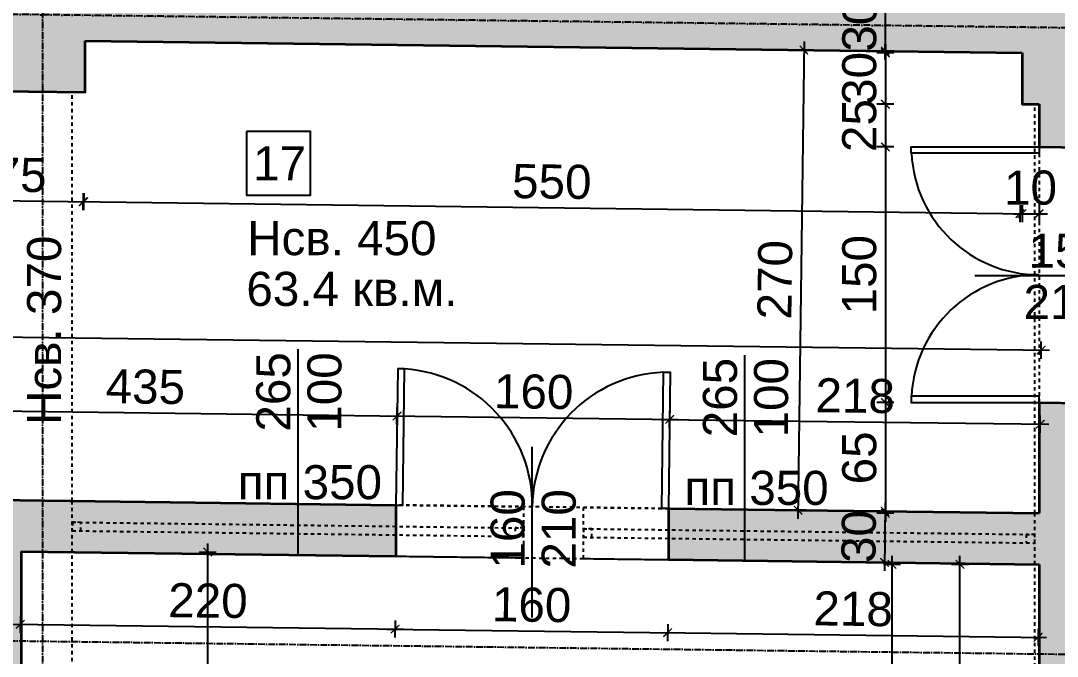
# Model space of a CAD drawing. Header units: inches. Extents: x -72385 to 39588, y -6525 to 66685.
# Drawn here: x -49598 to -48989, y 23099 to 23472 of the extents above; entities that cross this region are included whole.
import ezdxf

# ---------------------------------------------------------------- set-up
doc = ezdxf.new("R2010")
doc.units = ezdxf.units.IN
doc.header["$MEASUREMENT"] = 0
doc.linetypes.add('DashDot', pattern=[0.6, 0.4, -0.1, 0, -0.1])
doc.linetypes.add('Hidden', pattern=[0.4, 0.2, -0.2])
for name, color, linetype, lineweight in [('Врати', 251, 'Continuous', 25), ('Линия на разрез', 252, 'DashDot', 25), ('Надписи Hсв', 252, 'Continuous', 25), ('Надписи врати', 252, 'Continuous', 25), ('Надписи коти вътрешни', 252, 'Continuous', 25), ('Надписи номера на пом.', 252, 'Continuous', 25), ('Надписи площ', 252, 'Continuous', 25), ('Надписи прозорци', 252, 'Continuous', 25), ('Оси', 252, 'DashDot', 25), ('Пунктир', 253, 'Hidden', 25), ('Разрезни линии', 7, 'Continuous', 35), ('Щрих стени', 254, 'Continuous', 25)]:
    doc.layers.add(name, color=color, linetype=linetype, lineweight=lineweight)
doc.styles.add('Arial Regular', font='arial.ttf')
doc.styles.get("Standard").update_dxf_attribs({"font": 'arial.ttf'})
doc.dimstyles.new('Annotative', dxfattribs={"dimscale": 0, "dimtxt": 20, "dimasz": 5, "dimexe": 5, "dimexo": 5, "dimgap": 5, "dimtad": 1, "dimdec": 0, "dimzin": 0, "dimdsep": 46, "dimtxsty": 'Standard', "dimblk": 'ARCHTICK', "dimcen": 5, "dimdle": 5, "dimadec": 0, "dimazin": 0, "dimtfac": 1, "dimtdec": 0, "dimtofl": 0, "dimtmove": 0, "dimatfit": 3, "dimldrblk": 'ARCHTICK', "dimfxl": 5, "dimfxlon": 1, "dimtolj": 1, "dimtzin": 0, "dimarcsym": 1})

# ---------------------------------------------------------------- blocks, each defined once
blk = doc.blocks.new('_ArchTick')
at = {"color": 0, "linetype": 'ByBlock', "const_width": 0.15}
blk.add_lwpolyline([(-0.5, -0.5), (0.5, 0.5)], dxfattribs=at)
blk = doc.blocks.new('*D2589')
at = {"layer": 'Defpoints', "color": 0, "ltscale": 50, "transparency": 16777216}
for p in [(-49597.34, 23160.29), (-49377.34, 23157.49), (-49377.88, 23114.7)]:
    blk.add_point(p, dxfattribs=at)
at = {"layer": 'Надписи коти вътрешни', "color": 0, "lineweight": -2, "ltscale": 50, "transparency": 16777216}
for p, q in [((-49597.82, 23122.5), (-49597.95, 23112.5)), ((-49602.88, 23117.56), (-49372.88, 23114.63)), ((-49377.82, 23119.7), (-49377.95, 23109.7))]:
    blk.add_line(p, q, dxfattribs=at)
at = {"layer": 'Надписи коти вътрешни', "color": 0, "lineweight": -2, "ltscale": 50, "transparency": 16777216, "xscale": 5, "yscale": 5, "zscale": 5}
for p, rotation in [((-49597.88, 23117.5), 179.2706286525452), ((-49377.88, 23114.7), 359.2706286525452)]:
    blk.add_blockref('_ArchTick', p, dxfattribs=dict(at, rotation=rotation))
at = {"layer": 'Надписи коти вътрешни', "color": 0, "ltscale": 50, "transparency": 16777216, "insert": (-49487.69, 23131.31), "char_height": 20, "attachment_point": 5, "rotation": 359.27063}
blk.add_mtext('\\A1;220', dxfattribs=at)
blk = doc.blocks.new('*D2590')
at = {"layer": 'Defpoints', "color": 0, "ltscale": 50, "transparency": 16777216}
for p in [(-49377.34, 23157.49), (-49217.34, 23155.45), (-49217.88, 23112.66)]:
    blk.add_point(p, dxfattribs=at)
at = {"layer": 'Надписи коти вътрешни', "color": 0, "lineweight": -2, "ltscale": 50, "transparency": 16777216}
for p, q in [((-49377.82, 23119.7), (-49377.95, 23109.7)), ((-49217.82, 23117.66), (-49217.95, 23107.66)), ((-49382.88, 23114.76), (-49212.88, 23112.6))]:
    blk.add_line(p, q, dxfattribs=at)
at = {"layer": 'Надписи коти вътрешни', "color": 0, "lineweight": -2, "ltscale": 50, "transparency": 16777216, "xscale": 5, "yscale": 5, "zscale": 5}
for p, rotation in [((-49377.88, 23114.7), 179.2706286525489), ((-49217.88, 23112.66), 359.2706286525489)]:
    blk.add_blockref('_ArchTick', p, dxfattribs=dict(at, rotation=rotation))
at = {"layer": 'Надписи коти вътрешни', "color": 0, "ltscale": 50, "transparency": 16777216, "insert": (-49297.69, 23128.89), "char_height": 20, "attachment_point": 5, "rotation": 359.27063}
blk.add_mtext('\\A1;160', dxfattribs=at)
blk = doc.blocks.new('*D2591')
at = {"layer": 'Defpoints', "color": 0, "ltscale": 50, "transparency": 16777216}
for p in [(-49217.34, 23155.45), (-48999.84, 23152.68), (-49000.38, 23109.89)]:
    blk.add_point(p, dxfattribs=at)
at = {"layer": 'Надписи коти вътрешни', "color": 0, "lineweight": -2, "ltscale": 50, "transparency": 16777216}
for p, q in [((-49217.82, 23117.66), (-49217.95, 23107.66)), ((-49222.88, 23112.72), (-48995.38, 23109.83)), ((-49000.32, 23114.89), (-49000.45, 23104.89))]:
    blk.add_line(p, q, dxfattribs=at)
at = {"layer": 'Надписи коти вътрешни', "color": 0, "lineweight": -2, "ltscale": 50, "transparency": 16777216, "xscale": 5, "yscale": 5, "zscale": 5}
for p, rotation in [((-49217.88, 23112.66), 179.2706286525467), ((-49000.38, 23109.89), 359.2706286525467)]:
    blk.add_blockref('_ArchTick', p, dxfattribs=dict(at, rotation=rotation))
at = {"layer": 'Надписи коти вътрешни', "color": 0, "ltscale": 50, "transparency": 16777216, "insert": (-49108.94, 23126.49), "char_height": 20, "attachment_point": 5, "rotation": 359.27063}
blk.add_mtext('\\A1;218', dxfattribs=at)
blk = doc.blocks.new('*D2634')
at = {"layer": 'Defpoints', "color": 0, "ltscale": 50, "transparency": 16777216}
for p in [(-49567.34, 23159.9), (-49487.85, 23159.9), (-49567.34, 22919.89)]:
    blk.add_point(p, dxfattribs=at)
at = {"layer": 'Надписи коти вътрешни', "color": 0, "lineweight": -2, "ltscale": 50, "transparency": 16777216}
for p, q in [((-49487.85, 22914.89), (-49487.85, 23164.9)), ((-49492.85, 23159.9), (-49482.85, 23159.9)), ((-49492.85, 22919.89), (-49482.85, 22919.89))]:
    blk.add_line(p, q, dxfattribs=at)
at = {"layer": 'Надписи коти вътрешни', "color": 0, "lineweight": -2, "ltscale": 50, "transparency": 16777216, "xscale": 5, "yscale": 5, "zscale": 5}
for p, rotation in [((-49487.85, 23159.9), 90), ((-49487.85, 22919.89), 270)]:
    blk.add_blockref('_ArchTick', p, dxfattribs=dict(at, rotation=rotation))
at = {"layer": 'Надписи коти вътрешни', "color": 0, "ltscale": 50, "transparency": 16777216, "insert": (-49503.07, 23039.89), "char_height": 20, "attachment_point": 5, "rotation": 90}
blk.add_mtext('\\A1;240', dxfattribs=at)
blk = doc.blocks.new('*D2640')
at = {"layer": 'Defpoints', "color": 0, "ltscale": 50, "transparency": 16777216}
for p in [(-49046.29, 23152.71), (-49002.34, 23152.71), (-49002.34, 22912.69)]:
    blk.add_point(p, dxfattribs=at)
at = {"layer": 'Надписи коти вътрешни', "color": 0, "lineweight": -2, "ltscale": 50, "transparency": 16777216}
for p, q in [((-49041.29, 23152.71), (-49051.29, 23152.71)), ((-49046.29, 22907.69), (-49046.29, 23157.71)), ((-49041.29, 22912.69), (-49051.29, 22912.69))]:
    blk.add_line(p, q, dxfattribs=at)
at = {"layer": 'Надписи коти вътрешни', "color": 0, "lineweight": -2, "ltscale": 50, "transparency": 16777216, "xscale": 5, "yscale": 5, "zscale": 5}
for p, rotation in [((-49046.29, 23152.71), 90), ((-49046.29, 22912.69), 270)]:
    blk.add_blockref('_ArchTick', p, dxfattribs=dict(at, rotation=rotation))
at = {"layer": 'Надписи коти вътрешни', "color": 0, "ltscale": 50, "transparency": 16777216, "insert": (-49061.5, 23032.7), "char_height": 20, "attachment_point": 5, "rotation": 90}
blk.add_mtext('\\A1;240', dxfattribs=at)
blk = doc.blocks.new('*D4121')
at = {"layer": 'Defpoints', "color": 0, "ltscale": 50, "transparency": 16777216}
for p in [(-49086.13, 23152.71), (-49002.34, 23152.71), (-49002.34, 22285.14)]:
    blk.add_point(p, dxfattribs=at)
at = {"layer": 'Надписи коти вътрешни', "color": 0, "lineweight": -2, "ltscale": 50, "transparency": 16777216}
for p, q in [((-49081.13, 23152.71), (-49091.13, 23152.71)), ((-49086.13, 22280.14), (-49086.13, 23157.71)), ((-49081.13, 22285.14), (-49091.13, 22285.14))]:
    blk.add_line(p, q, dxfattribs=at)
at = {"layer": 'Надписи коти вътрешни', "color": 0, "lineweight": -2, "ltscale": 50, "transparency": 16777216, "xscale": 5, "yscale": 5, "zscale": 5}
for p, rotation in [((-49086.13, 23152.71), 90), ((-49086.13, 22285.14), 270)]:
    blk.add_blockref('_ArchTick', p, dxfattribs=dict(at, rotation=rotation))
at = {"layer": 'Надписи коти вътрешни', "color": 0, "ltscale": 50, "transparency": 16777216, "insert": (-49101.34, 22718.93), "char_height": 20, "attachment_point": 5, "rotation": 90}
blk.add_mtext('\\A1;868', dxfattribs=at)
blk = doc.blocks.new('*D8176')
at = {"layer": 'Defpoints', "color": 0, "ltscale": 50, "transparency": 16777216}
for p in [(-49376.67, 23239.74), (-49812.34, 23193.03), (-49377.34, 23187.49)]:
    blk.add_point(p, dxfattribs=at)
at = {"layer": 'Надписи коти вътрешни', "color": 0, "lineweight": -2, "ltscale": 50, "transparency": 16777216}
for p, q in [((-49811.74, 23240.28), (-49811.61, 23250.28)), ((-49816.67, 23245.34), (-49371.67, 23239.68)), ((-49376.74, 23234.74), (-49376.61, 23244.74))]:
    blk.add_line(p, q, dxfattribs=at)
at = {"layer": 'Надписи коти вътрешни', "color": 0, "lineweight": -2, "ltscale": 50, "transparency": 16777216, "xscale": 5, "yscale": 5, "zscale": 5}
for p, rotation in [((-49811.67, 23245.28), 179.2706286525467), ((-49376.67, 23239.74), 359.2706286525467)]:
    blk.add_blockref('_ArchTick', p, dxfattribs=dict(at, rotation=rotation))
at = {"layer": 'Надписи коти вътрешни', "color": 0, "ltscale": 50, "transparency": 16777216, "insert": (-49524.44, 23256.84), "char_height": 20, "attachment_point": 5, "rotation": 359.27063}
blk.add_mtext('\\A1;435', dxfattribs=at)
blk = doc.blocks.new('*D4118')
at = {"layer": 'Defpoints', "color": 0, "ltscale": 50, "transparency": 16777216}
for p in [(-49216.67, 23237.71), (-49377.34, 23187.49), (-49217.34, 23185.45)]:
    blk.add_point(p, dxfattribs=at)
at = {"layer": 'Надписи коти вътрешни', "color": 0, "lineweight": -2, "ltscale": 50, "transparency": 16777216}
for p, q in [((-49376.74, 23234.74), (-49376.61, 23244.74)), ((-49381.67, 23239.81), (-49211.67, 23237.64)), ((-49216.74, 23232.71), (-49216.61, 23242.71))]:
    blk.add_line(p, q, dxfattribs=at)
at = {"layer": 'Надписи коти вътрешни', "color": 0, "lineweight": -2, "ltscale": 50, "transparency": 16777216, "xscale": 5, "yscale": 5, "zscale": 5}
for p, rotation in [((-49376.67, 23239.74), 179.2706287100601), ((-49216.67, 23237.71), 359.2706287100601)]:
    blk.add_blockref('_ArchTick', p, dxfattribs=dict(at, rotation=rotation))
at = {"layer": 'Надписи коти вътрешни', "color": 0, "ltscale": 50, "transparency": 16777216, "insert": (-49296.48, 23253.94), "char_height": 20, "attachment_point": 5, "rotation": 359.27063}
blk.add_mtext('\\A1;160', dxfattribs=at)
blk = doc.blocks.new('*D2679')
at = {"layer": 'Defpoints', "color": 0, "ltscale": 50, "transparency": 16777216}
for p in [(-48999.17, 23234.94), (-49217.34, 23185.45), (-48999.84, 23182.68)]:
    blk.add_point(p, dxfattribs=at)
at = {"layer": 'Надписи коти вътрешни', "color": 0, "lineweight": -2, "ltscale": 50, "transparency": 16777216}
for p, q in [((-49221.67, 23237.77), (-48994.17, 23234.87)), ((-49216.74, 23232.71), (-49216.61, 23242.71)), ((-48999.24, 23229.94), (-48999.11, 23239.94))]:
    blk.add_line(p, q, dxfattribs=at)
at = {"layer": 'Надписи коти вътрешни', "color": 0, "lineweight": -2, "ltscale": 50, "transparency": 16777216, "xscale": 5, "yscale": 5, "zscale": 5}
for p, rotation in [((-49216.67, 23237.71), 179.2706286525467), ((-48999.17, 23234.94), 359.2706286525467)]:
    blk.add_blockref('_ArchTick', p, dxfattribs=dict(at, rotation=rotation))
at = {"layer": 'Надписи коти вътрешни', "color": 0, "ltscale": 50, "transparency": 16777216, "insert": (-49107.73, 23251.53), "char_height": 20, "attachment_point": 5, "rotation": 359.27063}
blk.add_mtext('\\A1;218', dxfattribs=at)
blk = doc.blocks.new('*D2680')
at = {"layer": 'Defpoints', "color": 0, "ltscale": 50, "transparency": 16777216}
for p in [(-49009.84, 23452.83), (-49090.06, 23422.78), (-49009.84, 23422.78)]:
    blk.add_point(p, dxfattribs=at)
at = {"layer": 'Надписи коти вътрешни', "color": 0, "lineweight": -2, "ltscale": 50, "transparency": 16777216}
for p, q in [((-49090.06, 23457.83), (-49090.06, 23417.78)), ((-49085.06, 23452.83), (-49095.06, 23452.83)), ((-49085.06, 23422.78), (-49095.06, 23422.78))]:
    blk.add_line(p, q, dxfattribs=at)
at = {"layer": 'Надписи коти вътрешни', "color": 0, "lineweight": -2, "ltscale": 50, "transparency": 16777216, "xscale": 5, "yscale": 5, "zscale": 5}
for p, rotation in [((-49090.06, 23452.83), 90), ((-49090.06, 23422.78), 270)]:
    blk.add_blockref('_ArchTick', p, dxfattribs=dict(at, rotation=rotation))
at = {"layer": 'Надписи коти вътрешни', "color": 0, "ltscale": 50, "transparency": 16777216, "insert": (-49105.27, 23437.81), "char_height": 20, "attachment_point": 5, "rotation": 90}
blk.add_mtext('\\A1;30', dxfattribs=at)
blk = doc.blocks.new('*D4083')
at = {"layer": 'Defpoints', "color": 0, "ltscale": 50, "transparency": 16777216}
for p in [(-48999.84, 23422.65), (-49090.06, 23397.65), (-48999.84, 23397.65)]:
    blk.add_point(p, dxfattribs=at)
at = {"layer": 'Надписи коти вътрешни', "color": 0, "lineweight": -2, "ltscale": 50, "transparency": 16777216}
for p, q in [((-49090.06, 23427.65), (-49090.06, 23392.65)), ((-49085.06, 23422.65), (-49095.06, 23422.65)), ((-49085.06, 23397.65), (-49095.06, 23397.65))]:
    blk.add_line(p, q, dxfattribs=at)
at = {"layer": 'Надписи коти вътрешни', "color": 0, "lineweight": -2, "ltscale": 50, "transparency": 16777216, "xscale": 5, "yscale": 5, "zscale": 5}
for p, rotation in [((-49090.06, 23422.65), 90), ((-49090.06, 23397.65), 270)]:
    blk.add_blockref('_ArchTick', p, dxfattribs=dict(at, rotation=rotation))
at = {"layer": 'Надписи коти вътрешни', "color": 0, "ltscale": 50, "transparency": 16777216, "insert": (-49105.27, 23410.15), "char_height": 20, "attachment_point": 5, "rotation": 90}
blk.add_mtext('\\A1;25', dxfattribs=at)
blk = doc.blocks.new('*D2681')
at = {"layer": 'Defpoints', "color": 0, "ltscale": 50, "transparency": 16777216}
for p in [(-48999.84, 23397.65), (-49090.06, 23247.64), (-48999.84, 23247.64)]:
    blk.add_point(p, dxfattribs=at)
at = {"layer": 'Надписи коти вътрешни', "color": 0, "lineweight": -2, "ltscale": 50, "transparency": 16777216}
for p, q in [((-49090.06, 23402.65), (-49090.06, 23242.64)), ((-49085.06, 23397.65), (-49095.06, 23397.65)), ((-49085.06, 23247.64), (-49095.06, 23247.64))]:
    blk.add_line(p, q, dxfattribs=at)
at = {"layer": 'Надписи коти вътрешни', "color": 0, "lineweight": -2, "ltscale": 50, "transparency": 16777216, "xscale": 5, "yscale": 5, "zscale": 5}
for p, rotation in [((-49090.06, 23397.65), 90), ((-49090.06, 23247.64), 270)]:
    blk.add_blockref('_ArchTick', p, dxfattribs=dict(at, rotation=rotation))
at = {"layer": 'Надписи коти вътрешни', "color": 0, "ltscale": 50, "transparency": 16777216, "insert": (-49105.27, 23322.65), "char_height": 20, "attachment_point": 5, "rotation": 90}
blk.add_mtext('\\A1;150', dxfattribs=at)
blk = doc.blocks.new('*D2682')
at = {"layer": 'Defpoints', "color": 0, "ltscale": 50, "transparency": 16777216}
for p in [(-48999.84, 23247.64), (-49090.06, 23182.68), (-48999.84, 23182.68)]:
    blk.add_point(p, dxfattribs=at)
at = {"layer": 'Надписи коти вътрешни', "color": 0, "lineweight": -2, "ltscale": 50, "transparency": 16777216}
for p, q in [((-49090.06, 23252.64), (-49090.06, 23177.68)), ((-49085.06, 23247.64), (-49095.06, 23247.64)), ((-49085.06, 23182.68), (-49095.06, 23182.68))]:
    blk.add_line(p, q, dxfattribs=at)
at = {"layer": 'Надписи коти вътрешни', "color": 0, "lineweight": -2, "ltscale": 50, "transparency": 16777216, "xscale": 5, "yscale": 5, "zscale": 5}
for p, rotation in [((-49090.06, 23247.64), 90), ((-49090.06, 23182.68), 270)]:
    blk.add_blockref('_ArchTick', p, dxfattribs=dict(at, rotation=rotation))
at = {"layer": 'Надписи коти вътрешни', "color": 0, "ltscale": 50, "transparency": 16777216, "insert": (-49105.27, 23215.16), "char_height": 20, "attachment_point": 5, "rotation": 90}
blk.add_mtext('\\A1;65', dxfattribs=at)
blk = doc.blocks.new('*D4578')
at = {"layer": 'Defpoints', "color": 0, "ltscale": 50, "transparency": 16777216}
for p in [(-49634.84, 23430.74), (-49559.84, 23429.78), (-49560.66, 23365.47)]:
    blk.add_point(p, dxfattribs=at)
at = {"layer": 'Надписи коти вътрешни', "color": 0, "lineweight": -2, "ltscale": 50, "transparency": 16777216}
for p, q in [((-49635.59, 23371.43), (-49635.72, 23361.43)), ((-49640.66, 23366.49), (-49555.66, 23365.41)), ((-49560.59, 23370.47), (-49560.72, 23360.47))]:
    blk.add_line(p, q, dxfattribs=at)
at = {"layer": 'Надписи коти вътрешни', "color": 0, "lineweight": -2, "ltscale": 50, "transparency": 16777216, "xscale": 5, "yscale": 5, "zscale": 5}
for p, rotation in [((-49635.66, 23366.43), 179.2706286525461), ((-49560.66, 23365.47), 359.2706286525461)]:
    blk.add_blockref('_ArchTick', p, dxfattribs=dict(at, rotation=rotation))
at = {"layer": 'Надписи коти вътрешни', "color": 0, "ltscale": 50, "transparency": 16777216, "insert": (-49597.96, 23381.12), "char_height": 20, "attachment_point": 5, "rotation": 359.27063}
blk.add_mtext('\\A1;75', dxfattribs=at)
blk = doc.blocks.new('*D2691')
at = {"layer": 'Defpoints', "color": 0, "ltscale": 50, "transparency": 16777216}
for p in [(-49559.84, 23459.83), (-49009.84, 23452.83), (-49011.04, 23358.48)]:
    blk.add_point(p, dxfattribs=at)
at = {"layer": 'Надписи коти вътрешни', "color": 0, "lineweight": -2, "ltscale": 50, "transparency": 16777216}
for p, q in [((-49566.04, 23365.54), (-49006.04, 23358.41)), ((-49560.97, 23370.48), (-49561.1, 23360.48)), ((-49010.97, 23363.47), (-49011.1, 23353.48))]:
    blk.add_line(p, q, dxfattribs=at)
at = {"layer": 'Надписи коти вътрешни', "color": 0, "lineweight": -2, "ltscale": 50, "transparency": 16777216, "xscale": 5, "yscale": 5, "zscale": 5}
for p, rotation in [((-49561.04, 23365.48), 179.270628652547), ((-49011.04, 23358.48), 359.270628652547)]:
    blk.add_blockref('_ArchTick', p, dxfattribs=dict(at, rotation=rotation))
at = {"layer": 'Надписи коти вътрешни', "color": 0, "ltscale": 50, "transparency": 16777216, "insert": (-49285.84, 23377.19), "char_height": 20, "attachment_point": 5, "rotation": 359.27063}
blk.add_mtext('\\A1;550', dxfattribs=at)
blk = doc.blocks.new('*D4579')
at = {"layer": 'Defpoints', "color": 0, "ltscale": 50, "transparency": 16777216}
for p in [(-49009.84, 23422.78), (-48999.84, 23422.78), (-48999.84, 23358.41)]:
    blk.add_point(p, dxfattribs=at)
at = {"layer": 'Надписи коти вътрешни', "color": 0, "lineweight": -2, "ltscale": 50, "transparency": 16777216}
for p, q in [((-49009.84, 23363.41), (-49009.84, 23353.41)), ((-48999.84, 23363.41), (-48999.84, 23353.41)), ((-49014.84, 23358.41), (-48994.84, 23358.41))]:
    blk.add_line(p, q, dxfattribs=at)
at = {"layer": 'Надписи коти вътрешни', "color": 0, "lineweight": -2, "ltscale": 50, "transparency": 16777216, "xscale": 5, "yscale": 5, "zscale": 5, "rotation": 180}
blk.add_blockref('_ArchTick', (-49009.84, 23358.41), dxfattribs=at)
at = {"layer": 'Надписи коти вътрешни', "color": 0, "lineweight": -2, "ltscale": 50, "transparency": 16777216, "xscale": 5, "yscale": 5, "zscale": 5}
blk.add_blockref('_ArchTick', (-48999.84, 23358.41), dxfattribs=at)
at = {"layer": 'Надписи коти вътрешни', "color": 0, "ltscale": 50, "transparency": 16777216, "insert": (-49004.84, 23373.62), "char_height": 20, "attachment_point": 5}
blk.add_mtext('\\A1;10', dxfattribs=at)
blk = doc.blocks.new('*D8174')
at = {"layer": 'Defpoints', "color": 0, "ltscale": 50, "transparency": 16777216}
for p in [(-48998.62, 23278.38), (-51367.34, 23212.82), (-48999.84, 23182.68)]:
    blk.add_point(p, dxfattribs=at)
at = {"layer": 'Надписи коти вътрешни', "color": 0, "lineweight": -2, "ltscale": 50, "transparency": 16777216}
for p, q in [((-51366.18, 23303.52), (-51366.06, 23313.52)), ((-51371.12, 23308.59), (-48993.62, 23278.32)), ((-48998.68, 23273.38), (-48998.56, 23283.38))]:
    blk.add_line(p, q, dxfattribs=at)
at = {"layer": 'Надписи коти вътрешни', "color": 0, "lineweight": -2, "ltscale": 50, "transparency": 16777216, "xscale": 5, "yscale": 5, "zscale": 5}
for p, rotation in [((-51366.12, 23308.52), 179.2706286525471), ((-48998.62, 23278.38), 359.2706286525471)]:
    blk.add_blockref('_ArchTick', p, dxfattribs=dict(at, rotation=rotation))
at = {"layer": 'Надписи коти вътрешни', "color": 0, "ltscale": 50, "transparency": 16777216, "insert": (-50110.35, 23307.76), "char_height": 20, "attachment_point": 5, "rotation": 359.27063}
blk.add_mtext('\\A1;2368', dxfattribs=at)
blk = doc.blocks.new('*D4585')
at = {"layer": 'Defpoints', "color": 0, "ltscale": 50, "transparency": 16777216}
for p in [(-49009.84, 23452.83), (-49141.31, 23184.48), (-49013.27, 23182.85)]:
    blk.add_point(p, dxfattribs=at)
at = {"layer": 'Надписи коти вътрешни', "color": 0, "lineweight": -2, "ltscale": 50, "transparency": 16777216}
for p, q in [((-49137.81, 23459.46), (-49141.38, 23179.48)), ((-49132.88, 23454.4), (-49142.88, 23454.53)), ((-49136.31, 23184.42), (-49146.31, 23184.55))]:
    blk.add_line(p, q, dxfattribs=at)
at = {"layer": 'Надписи коти вътрешни', "color": 0, "lineweight": -2, "ltscale": 50, "transparency": 16777216, "xscale": 5, "yscale": 5, "zscale": 5}
for p, rotation in [((-49137.88, 23454.46), 89.27062865254923), ((-49141.31, 23184.48), 269.2706286525492)]:
    blk.add_blockref('_ArchTick', p, dxfattribs=dict(at, rotation=rotation))
at = {"layer": 'Надписи коти вътрешни', "color": 0, "ltscale": 50, "transparency": 16777216, "insert": (-49154.81, 23319.67), "char_height": 20, "attachment_point": 5, "rotation": 89.27063}
blk.add_mtext('\\A1;270', dxfattribs=at)
blk = doc.blocks.new('*D7390')
at = {"layer": 'Defpoints', "color": 0, "ltscale": 10, "transparency": 16777216}
for p in [(-49089.73, 23483.85), (-49027.11, 23483.05), (-49027.49, 23453.06)]:
    blk.add_point(p, dxfattribs=at)
at = {"layer": 'Надписи коти вътрешни', "color": 0, "lineweight": -2, "ltscale": 10, "transparency": 16777216}
for p, q in [((-49090.17, 23448.85), (-49089.66, 23488.85)), ((-49084.73, 23483.79), (-49094.73, 23483.91)), ((-49085.11, 23453.79), (-49095.11, 23453.92))]:
    blk.add_line(p, q, dxfattribs=at)
at = {"layer": 'Надписи коти вътрешни', "color": 0, "lineweight": -2, "ltscale": 10, "transparency": 16777216, "xscale": 5, "yscale": 5, "zscale": 5}
for p, rotation in [((-49089.73, 23483.85), 89.2706286525493), ((-49090.11, 23453.85), 269.2706286525493)]:
    blk.add_blockref('_ArchTick', p, dxfattribs=dict(at, rotation=rotation))
at = {"layer": 'Надписи коти вътрешни', "color": 0, "ltscale": 10, "transparency": 16777216, "insert": (-49105.13, 23469.05), "char_height": 20, "attachment_point": 5, "rotation": 89.27063}
blk.add_mtext('\\A1;30', dxfattribs=at)
blk = doc.blocks.new('*D7391')
at = {"layer": 'Defpoints', "color": 0, "ltscale": 10, "transparency": 16777216}
for p in [(-49075.97, 23183.65), (-49090.57, 23153.84), (-49076.35, 23153.65)]:
    blk.add_point(p, dxfattribs=at)
at = {"layer": 'Надписи коти вътрешни', "color": 0, "lineweight": -2, "ltscale": 10, "transparency": 16777216}
for p, q in [((-49090.12, 23188.83), (-49090.63, 23148.84)), ((-49085.19, 23183.77), (-49095.19, 23183.9)), ((-49085.57, 23153.77), (-49095.57, 23153.9))]:
    blk.add_line(p, q, dxfattribs=at)
at = {"layer": 'Надписи коти вътрешни', "color": 0, "lineweight": -2, "ltscale": 10, "transparency": 16777216, "xscale": 5, "yscale": 5, "zscale": 5}
for p, rotation in [((-49090.19, 23183.83), 89.27062865254956), ((-49090.57, 23153.84), 269.2706286525496)]:
    blk.add_blockref('_ArchTick', p, dxfattribs=dict(at, rotation=rotation))
at = {"layer": 'Надписи коти вътрешни', "color": 0, "ltscale": 10, "transparency": 16777216, "insert": (-49105.59, 23169.03), "char_height": 20, "attachment_point": 5, "rotation": 89.27063}
blk.add_mtext('\\A1;30', dxfattribs=at)

msp = doc.modelspace()

# ---------------------------------------------------------------- hatches: boundary and pattern name
at = {"layer": 'Щрих стени', "ltscale": 10}
h = msp.add_hatch(color=256, dxfattribs=at)
h.dxf.hatch_style = 1
h.paths.add_polyline_path([(-51702.34, 24104.66), (-51802.34, 24105.93), (-51802.34, 24120.93), (-52317.34, 24127.49), (-52317.34, 24077.49), (-52272.34, 24076.91), (-52272.34, 24091.91), (-51702.34, 24084.66)])
h.paths.add_polyline_path([(-52257.34, 23904.21), (-52272.34, 23904.4), (-52272.34, 24016.91), (-52317.34, 24017.48), (-52317.34, 23319.92), (-52282.34, 23319.48), (-52282.34, 23494.49), (-52262.34, 23494.24), (-52262.34, 23544.24), (-52272.34, 23544.37), (-52272.34, 23874.4), (-52257.34, 23874.21)])
h.paths.add_polyline_path([(-51677.34, 23756.81), (-52152.34, 23762.86), (-52152.34, 23492.84), (-52057.33, 23491.63), (-52056.95, 23521.63), (-52122.34, 23522.46), (-52122.34, 23732.48), (-51887.34, 23729.48), (-51887.34, 23519.47), (-51956.95, 23520.35), (-51957.33, 23490.35), (-51847.34, 23488.95), (-51846.96, 23518.95), (-51857.34, 23519.08), (-51857.34, 23729.1), (-51707.34, 23727.19), (-51707.34, 23517.17), (-51716.96, 23517.3), (-51717.34, 23487.3), (-51409.84, 23483.39), (-51409.84, 23453.33), (-51397.34, 23453.17), (-51397.34, 23428.17), (-51367.34, 23427.79), (-51367.34, 23452.79), (-51359.84, 23452.7), (-51359.84, 23482.75), (-51169.84, 23480.33), (-51169.84, 23510.33), (-51329.81, 23512.37), (-51329.81, 23542.32), (-51409.84, 23543.34), (-51409.84, 23513.39), (-51537.34, 23515.01), (-51537.34, 24082.56), (-51402.34, 24080.84), (-51402.34, 24035.83), (-51367.34, 24035.39), (-51367.34, 24115.4), (-51612.34, 24118.51), (-51612.34, 24083.51), (-51567.34, 24082.94), (-51567.34, 23895.42), (-52157.34, 23902.93), (-52157.34, 23872.93), (-51567.34, 23865.42), (-51567.34, 23515.39), (-51677.34, 23516.79)])
h.paths.add_polyline_path([(-51067.34, 24111.58), (-51102.34, 24112.02), (-51102.34, 24077.02), (-51067.34, 24076.57)])
h.paths.add_polyline_path([(-50767.34, 24107.76), (-50802.34, 24108.2), (-50802.34, 24028.2), (-50799.84, 24028.16), (-50799.84, 23928.16), (-50769.84, 23927.77), (-50769.84, 24027.78), (-50767.34, 24027.75)])
h.paths.add_polyline_path([(-49559.84, 23489.84), (-49559.84, 23519.79), (-49609.84, 23520.43), (-49609.84, 23490.47), (-50159.84, 23497.47), (-50159.84, 23527.43), (-50209.84, 23528.06), (-50209.84, 23498.11), (-50759.84, 23505.11), (-50759.84, 23535.07), (-50769.84, 23535.19), (-50769.84, 23837.77), (-50799.84, 23838.15), (-50799.84, 23535.58), (-50809.84, 23535.7), (-50809.84, 23505.75), (-51009.84, 23508.3), (-51009.84, 23478.29), (-50809.84, 23475.75), (-50809.84, 23445.7), (-50759.84, 23445.06), (-50759.84, 23475.11), (-50209.84, 23468.11), (-50209.84, 23438.06), (-50159.84, 23437.42), (-50159.84, 23467.47), (-49634.84, 23460.79), (-49634.84, 23430.74), (-49609.84, 23430.42), (-49559.84, 23429.78), (-49559.84, 23459.83), (-49009.84, 23452.83), (-49009.84, 23422.78), (-48999.84, 23422.65), (-48999.84, 23397.65), (-48969.84, 23397.27), (-48969.84, 23422.27), (-48959.84, 23422.14), (-48959.84, 23452.2), (-48409.84, 23445.19), (-48409.84, 23415.14), (-48359.84, 23414.51), (-48359.84, 23444.56), (-48134.84, 23441.69), (-48134.84, 23471.69), (-48359.84, 23474.56), (-48359.84, 23504.51), (-48409.84, 23505.15), (-48409.84, 23475.2), (-48959.84, 23482.2), (-48959.84, 23512.15), (-49009.84, 23512.79), (-49009.84, 23482.83)])
h.paths.add_polyline_path([(-52517.34, 23279.72), (-52527.34, 23279.72), (-52527.34, 23259.72), (-52517.34, 23259.72)])
h.paths.add_polyline_path([(-52517.34, 23059.72), (-52527.34, 23059.72), (-52527.34, 23039.72), (-52517.34, 23039.72)])
h.paths.add_polyline_path([(-52267.34, 23054.27), (-52317.34, 23054.9), (-52317.34, 23019.9), (-52282.34, 23019.45), (-52282.34, 23024.45), (-52267.34, 23024.26)])
h.paths.add_polyline_path([(-51517.34, 23044.72), (-52167.34, 23052.99), (-52167.34, 23022.99), (-52007.34, 23020.95), (-52007.34, 22323.4), (-52152.34, 22325.24), (-52152.34, 22290.24), (-51967.34, 22287.88), (-51967.34, 22322.89), (-51977.34, 22323.02), (-51977.34, 22670.54), (-51699.84, 22667.01), (-51699.84, 22319.48), (-51702.34, 22284.51), (-51667.34, 22284.07), (-51667.34, 22319.07), (-51669.84, 22319.1), (-51669.84, 22696.63), (-51977.34, 22700.55), (-51977.34, 23020.57), (-51517.34, 23014.72)])
h.paths.add_polyline_path([(-52282.34, 22754.45), (-52317.34, 22754.9), (-52317.34, 22292.34), (-52252.34, 22291.51), (-52252.34, 22326.52), (-52282.34, 22326.9)])
h.paths.add_polyline_path([(-51367.34, 22852.79), (-51347.34, 22852.54), (-51347.34, 22892.54), (-51367.34, 22892.8), (-51367.34, 23182.82), (-51162.34, 23180.21), (-51162.34, 23210.21), (-51367.34, 23212.82), (-51367.34, 23277.78), (-51397.34, 23278.16), (-51397.34, 23043.19), (-51417.34, 23043.44), (-51417.34, 23013.44), (-51397.34, 23013.19), (-51397.34, 22943.18), (-51409.84, 22943.34), (-51409.84, 22853.33), (-51397.34, 22853.17), (-51397.34, 22360.63), (-51402.34, 22360.7), (-51402.34, 22280.69), (-51367.34, 22280.25)])
h = msp.add_hatch(color=256, dxfattribs=at)
h.dxf.hatch_style = 1
h.paths.add_polyline_path([(-49972.34, 23195.06), (-50407.34, 23200.6), (-50407.34, 23170.6), (-50199.84, 23167.96), (-50199.84, 22927.94), (-50209.84, 22928.06), (-50209.84, 22843.06), (-50759.84, 22850.06), (-50759.84, 22935.07), (-50809.84, 22935.7), (-50809.84, 22880.7), (-50834.84, 22881.02), (-50834.84, 22846.01), (-50809.84, 22845.7), (-50199.84, 22837.93), (-50199.84, 22345.39), (-50202.34, 22265.42), (-50167.34, 22264.97), (-50167.34, 22344.98), (-50169.84, 22345.01), (-50169.84, 22837.55), (-50159.84, 22837.42), (-50159.84, 22927.43), (-50169.84, 22927.56), (-50169.84, 23167.57), (-49972.34, 23165.06)])
h.paths.add_polyline_path([(-50567.34, 23202.64), (-51002.34, 23208.18), (-51002.34, 23178.17), (-50809.84, 23175.72), (-50809.84, 23025.71), (-50804.84, 23025.65), (-50804.84, 23175.66), (-50567.34, 23172.64)])
h.paths.add_polyline_path([(-49377.34, 23187.49), (-49812.34, 23193.03), (-49812.34, 23163.02), (-49602.34, 23160.35), (-49602.34, 22920.33), (-49634.84, 22920.74), (-49634.84, 22885.74), (-49609.84, 22885.42), (-49609.84, 22830.42), (-49602.34, 22830.32), (-49602.34, 22337.72), (-49602.34, 22257.78), (-49567.34, 22257.33), (-49567.34, 22337.34), (-49597.34, 22337.72), (-49597.34, 22830.26), (-49559.84, 22829.78), (-49559.84, 22919.79), (-49597.34, 22920.27), (-49597.34, 23160.29), (-49377.34, 23157.49)])
h.paths.add_polyline_path([(-48969.84, 23247.26), (-48999.84, 23247.64), (-48999.84, 23182.68), (-49217.34, 23185.45), (-49217.34, 23155.45), (-48999.84, 23152.68), (-48999.84, 22912.66), (-49009.84, 22912.79), (-49009.84, 22822.78), (-48999.84, 22822.65), (-48999.84, 22330.11), (-49002.34, 22330.15), (-49002.34, 22250.14), (-48967.34, 22249.69), (-48967.34, 22329.7), (-48969.84, 22329.73), (-48969.84, 22822.27), (-48959.84, 22822.14), (-48959.84, 22912.15), (-48969.84, 22912.28), (-48969.84, 23042.29), (-48914.84, 23041.59), (-48914.84, 23071.59), (-48969.84, 23072.29)])
h.paths.add_polyline_path([(-51067.34, 22311.43), (-51102.34, 22311.88), (-51102.34, 22276.87), (-51067.34, 22276.43)])
h.paths.add_polyline_path([(-50767.34, 22352.61), (-50802.34, 22353.06), (-50802.34, 22273.05), (-50767.34, 22272.61)], flags=17)
h.paths.add_polyline_path([(-50467.34, 22303.79), (-50502.34, 22304.24), (-50502.34, 22269.23), (-50467.34, 22268.79)], flags=17)
h.paths.add_polyline_path([(-49867.34, 22296.15), (-49902.34, 22296.6), (-49902.34, 22261.6), (-49867.34, 22261.15)])
h.paths.add_polyline_path([(-49267.34, 22288.52), (-49302.34, 22288.96), (-49302.34, 22253.96), (-49267.34, 22253.51)])

# ---------------------------------------------------------------- linework, layer by layer
at = {"layer": 'Врати', "ltscale": 50}
for points in [[(-48999.84, 23397.65), (-48999.84, 23393.9), (-49074.84, 23393.9), (-49074.84, 23397.65)], [(-49377.34, 23187.49), (-49373.34, 23187.44), (-49372.32, 23267.44), (-49376.32, 23267.49)], [(-49217.34, 23185.45), (-49221.34, 23185.5), (-49220.32, 23265.5), (-49216.32, 23265.45)], [(-48999.84, 23247.64), (-48999.84, 23251.39), (-49074.84, 23251.39), (-49074.84, 23247.64)]]:
    msp.add_lwpolyline(points, close=True, dxfattribs=at)
for centre, radius, start, end in [((-48999.84, 23397.65), 75.01, 182.86598, 270), ((-48999.84, 23247.64), 75.01, 90, 177.13402), ((-49377.34, 23187.49), 80.01, 359.27063, 86.40464), ((-49217.34, 23185.45), 80.01, 92.13661, 179.27063)]:
    msp.add_arc(centre, radius, start, end, dxfattribs=at)
at = {"layer": 'Линия на разрез', "ltscale": 10}
msp.add_lwpolyline([(-52598.95, 23194.44), (-52599.57, 23146), (-41314.83, 23002.34), (-41314.83, 22502.3), (-40059.7, 22486.32), (-40059.06, 22536.61)], dxfattribs=at)
at = {"layer": 'Надписи врати', "ltscale": 50}
for p, q in [((-49037.6, 23322.17), (-48937.6, 23322.17)), ((-49297.3, 23121.56), (-49297.3, 23221.56))]:
    msp.add_line(p, q, dxfattribs=at)
at = {"layer": 'Надписи номера на пом.', "ltscale": 50}
msp.add_lwpolyline([(-49465.05, 23406.75), (-49465.05, 23369.25), (-49427.55, 23369.25), (-49427.55, 23406.75)], close=True, dxfattribs=at)
at = {"layer": 'Надписи прозорци', "ltscale": 50}
for p, q in [((-49434.84, 23158.22), (-49434.84, 23278.87)), ((-49172.63, 23154.88), (-49172.63, 23275.53))]:
    msp.add_line(p, q, dxfattribs=at)
at = {"layer": 'Оси', "ltscale": 10}
for p, q in [((-49584.84, 24575.24), (-49584.84, 21775.02)), ((-39839.84, 23351.09), (-52799.84, 23516.08))]:
    msp.add_line(p, q, dxfattribs=at)
at = {"layer": 'Пунктир', "ltscale": 10}
for p, q in [((-49567.34, 23189.91), (-49567.34, 23429.88)), ((-49002.34, 23182.71), (-49002.34, 23422.69)), ((-48999.84, 23397.65), (-48999.84, 23247.64)), ((-49567.34, 23189.91), (-49302.34, 23186.53)), ((-49567.34, 23159.9), (-49567.34, 23189.91)), ((-49217.34, 23185.45), (-49377.34, 23187.49)), ((-49302.34, 23156.53), (-49302.34, 23186.53)), ((-49267.34, 23186.09), (-49002.34, 23182.71)), ((-49267.34, 23156.09), (-49267.34, 23186.09)), ((-49002.34, 23152.71), (-49002.34, 23182.71)), ((-49567.34, 23177.41), (-49302.34, 23174.03)), ((-49567.34, 23172.41), (-49302.34, 23169.03)), ((-49267.34, 23173.59), (-49002.34, 23170.21)), ((-49267.34, 23168.59), (-49002.34, 23165.21)), ((-49567.34, 22919.89), (-49567.34, 23159.9)), ((-49567.34, 23159.9), (-49302.34, 23156.53)), ((-49377.34, 23157.49), (-49217.34, 23155.45)), ((-49267.34, 23156.09), (-49002.34, 23152.71)), ((-49002.34, 22912.69), (-49002.34, 23152.71))]:
    msp.add_line(p, q, dxfattribs=at)
for points in [[(-49567.34, 23172.41), (-49562.34, 23172.34), (-49562.27, 23177.34), (-49567.27, 23177.41), (-49567.34, 23172.41)], [(-49307.4, 23169.1), (-49302.4, 23169.04), (-49302.34, 23174.04), (-49307.34, 23174.1), (-49307.4, 23169.1)], [(-49267.34, 23168.59), (-49262.34, 23168.52), (-49262.27, 23173.52), (-49267.27, 23173.59), (-49267.34, 23168.59)], [(-49007.4, 23165.28), (-49002.4, 23165.22), (-49002.34, 23170.22), (-49007.34, 23170.28), (-49007.4, 23165.28)]]:
    msp.add_lwpolyline(points, dxfattribs=at)
at = {"layer": 'Разрезни линии', "ltscale": 50}
for p, q in [((-49559.84, 23459.83), (-49009.84, 23452.83)), ((-48999.84, 23422.65), (-48999.84, 23397.65)), ((-48999.84, 23397.65), (-48969.84, 23397.27)), ((-48999.84, 23247.64), (-48969.84, 23247.26)), ((-48999.84, 23247.64), (-48999.84, 23182.68)), ((-49812.34, 23193.03), (-49377.34, 23187.49)), ((-49377.34, 23187.49), (-49377.34, 23157.49)), ((-49217.34, 23185.45), (-49217.34, 23155.45)), ((-49217.34, 23185.45), (-48999.84, 23182.68)), ((-49597.34, 23160.29), (-49597.34, 22920.27)), ((-49597.34, 23160.29), (-49377.34, 23157.49)), ((-49217.34, 23155.45), (-48999.84, 23152.68)), ((-48999.84, 23152.68), (-48999.84, 22912.66))]:
    msp.add_line(p, q, dxfattribs=at)
for points in [[(-49609.84, 23430.42), (-49559.84, 23429.78), (-49559.84, 23459.83)], [(-49009.84, 23452.83), (-49009.84, 23422.78), (-48999.84, 23422.65)]]:
    msp.add_lwpolyline(points, dxfattribs=at)

# ---------------------------------------------------------------- texts
at = {"layer": 'Надписи Hсв', "ltscale": 100, "insert": (-49464.67, 23354.1), "char_height": 20, "width": 180.4891, "attachment_point": 1, "style": 'Arial Regular'}
msp.add_mtext('\\pxt8;Hсв. 450', dxfattribs=at)
at = {"layer": 'Надписи Hсв', "ltscale": 100, "insert": (-49593.9, 23234.46), "char_height": 20, "width": 180.4891, "attachment_point": 1, "rotation": 90, "style": 'Arial Regular'}
msp.add_mtext('\\pxt8;Hсв. 370', dxfattribs=at)
at = {"layer": 'Надписи врати', "ltscale": 100, "char_height": 20, "width": 180.4891, "attachment_point": 1, "style": 'Arial Regular'}
for s, insert in [('150', (-49006.02, 23346.69)), ('210', (-49008.94, 23316.69))]:
    msp.add_mtext(s, dxfattribs=dict(at, insert=insert))
at = {"layer": 'Надписи врати', "ltscale": 100, "char_height": 20, "width": 180.4891, "attachment_point": 1, "rotation": 90, "style": 'Arial Regular'}
for s, insert in [('160', (-49321.82, 23150.22)), ('210', (-49291.82, 23150.22))]:
    msp.add_mtext(s, dxfattribs=dict(at, insert=insert))
at = {"layer": 'Надписи номера на пом.', "ltscale": 100, "insert": (-49535.9, 23398.06), "char_height": 20, "width": 180.4891, "attachment_point": 1, "style": 'Arial Regular'}
msp.add_mtext('\\pxqc;17', dxfattribs=at)
at = {"layer": 'Надписи площ', "ltscale": 100, "insert": (-49465.15, 23324.33), "char_height": 20, "width": 180.4891, "attachment_point": 1, "style": 'Arial Regular'}
msp.add_mtext('63.4 кв.м.', dxfattribs=at)
at = {"layer": 'Надписи прозорци', "ltscale": 100, "char_height": 20, "width": 180.4891, "attachment_point": 1, "rotation": 90, "style": 'Arial Regular'}
for s, insert in [('265', (-49459.35, 23230.58)), ('100', (-49429.35, 23230.5)), ('265', (-49197.15, 23227.24)), ('100', (-49167.15, 23227.16))]:
    msp.add_mtext(s, dxfattribs=dict(at, insert=insert))
at = {"layer": 'Надписи прозорци', "ltscale": 100, "char_height": 20, "width": 180.4891, "attachment_point": 1, "style": 'Arial Regular'}
for insert in [(-49470.15, 23210.91), (-49207.95, 23207.57)]:
    msp.add_mtext('пп 350', dxfattribs=dict(at, insert=insert))

# ---------------------------------------------------------------- dimensions: what is measured, and where the dimension line sits
at = {"layer": 'Надписи коти вътрешни', "ltscale": 10}
for base, p1, p2, angle, picture, middle in [((-49089.73, 23483.85), (-49027.49, 23453.06), (-49027.11, 23483.05), 89.27063, '*D7390', (-49089.92, 23468.85)), ((-49090.57, 23153.84), (-49075.97, 23183.65), (-49076.35, 23153.65), 269.27063, '*D7391', (-49090.38, 23168.83))]:
    dim = msp.add_linear_dim(base=base, p1=p1, p2=p2, angle=angle, dimstyle='Annotative', override={"dimscale": 0, "dimtix": 0, "dimtofl": 0, "dimtmove": 0, "dimatfit": 3}, dxfattribs=at)
    dim.commit()
    dim.dimension.update_dxf_attribs({"geometry": picture, "text_midpoint": middle, "dimtype": 129})
at = {"layer": 'Надписи коти вътрешни', "ltscale": 50}
for p1, p2, distance, picture, middle in [((-49559.84, 23459.83), (-49009.84, 23452.83), -94.36, '*D2691', (-49285.84, 23377.19)), ((-49009.84, 23452.83), (-49013.27, 23182.85), -128.05, '*D4585', (-49154.81, 23319.67)), ((-49634.84, 23430.74), (-49559.84, 23429.78), -64.32, '*D4578', (-49597.96, 23381.12)), ((-49377.34, 23187.49), (-49217.34, 23185.45), 52.26, '*D4118', (-49296.48, 23253.94)), ((-49217.34, 23185.45), (-48999.84, 23182.68), 52.26, '*D2679', (-49107.73, 23251.53)), ((-49597.34, 23160.29), (-49377.34, 23157.49), -42.79, '*D2589', (-49487.69, 23131.31)), ((-49377.34, 23157.49), (-49217.34, 23155.45), -42.79, '*D2590', (-49297.69, 23128.89)), ((-49217.34, 23155.45), (-48999.84, 23152.68), -42.79, '*D2591', (-49108.94, 23126.49))]:
    dim = msp.add_aligned_dim(p1=p1, p2=p2, distance=distance, dimstyle='Annotative', override={"dimscale": 0, "dimtix": 0, "dimtofl": 0, "dimtmove": 0, "dimatfit": 3}, dxfattribs=at)
    dim.commit()
    dim.dimension.update_dxf_attribs({"geometry": picture, "text_midpoint": middle})
for base, p1, p2, angle, picture, middle, dimtype in [((-49090.06, 23422.78), (-49009.84, 23452.83), (-49009.84, 23422.78), 90, '*D2680', (-49090.06, 23437.81), 128), ((-49090.06, 23397.65), (-48999.84, 23422.65), (-48999.84, 23397.65), 90, '*D4083', (-49090.06, 23410.15), 128), ((-48998.62, 23278.38), (-51367.34, 23212.82), (-48999.84, 23182.68), 359.27063, '*D8174', (-50110.54, 23292.54), 129), ((-49376.67, 23239.74), (-49812.34, 23193.03), (-49377.34, 23187.49), 359.27063, '*D8176', (-49524.63, 23241.63), 129)]:
    dim = msp.add_linear_dim(base=base, p1=p1, p2=p2, angle=angle, dimstyle='Annotative', override={"dimscale": 0, "dimtix": 0, "dimtofl": 0, "dimtmove": 0, "dimatfit": 3}, dxfattribs=at)
    dim.commit()
    dim.dimension.update_dxf_attribs({"geometry": picture, "text_midpoint": middle, "dimtype": dimtype})
dim = msp.add_linear_dim(base=(-48999.84, 23358.41), p1=(-49009.84, 23422.78), p2=(-48999.84, 23422.78), dimstyle='Annotative', override={"dimscale": 0, "dimtix": 0, "dimtofl": 0, "dimtmove": 0, "dimatfit": 3}, dxfattribs=at)
dim.commit()
dim.dimension.update_dxf_attribs({"geometry": '*D4579', "text_midpoint": (-49004.84, 23358.41), "dimtype": 128})
for base, p1, p2, picture, middle in [((-49090.06, 23247.64), (-48999.84, 23397.65), (-48999.84, 23247.64), '*D2681', (-49105.27, 23322.65)), ((-49090.06, 23182.68), (-48999.84, 23247.64), (-48999.84, 23182.68), '*D2682', (-49105.27, 23215.16)), ((-49487.85, 23159.9), (-49567.34, 22919.89), (-49567.34, 23159.9), '*D2634', (-49503.07, 23039.89)), ((-49086.13, 23152.71), (-49002.34, 22285.14), (-49002.34, 23152.71), '*D4121', (-49101.34, 22718.93)), ((-49046.29, 23152.71), (-49002.34, 22912.69), (-49002.34, 23152.71), '*D2640', (-49061.5, 23032.7))]:
    dim = msp.add_linear_dim(base=base, p1=p1, p2=p2, angle=90, dimstyle='Annotative', override={"dimscale": 0, "dimtix": 0, "dimtofl": 0, "dimtmove": 0, "dimatfit": 3}, dxfattribs=at)
    dim.commit()
    dim.dimension.update_dxf_attribs({"geometry": picture, "text_midpoint": middle})

doc.saveas('drawing.dxf')
